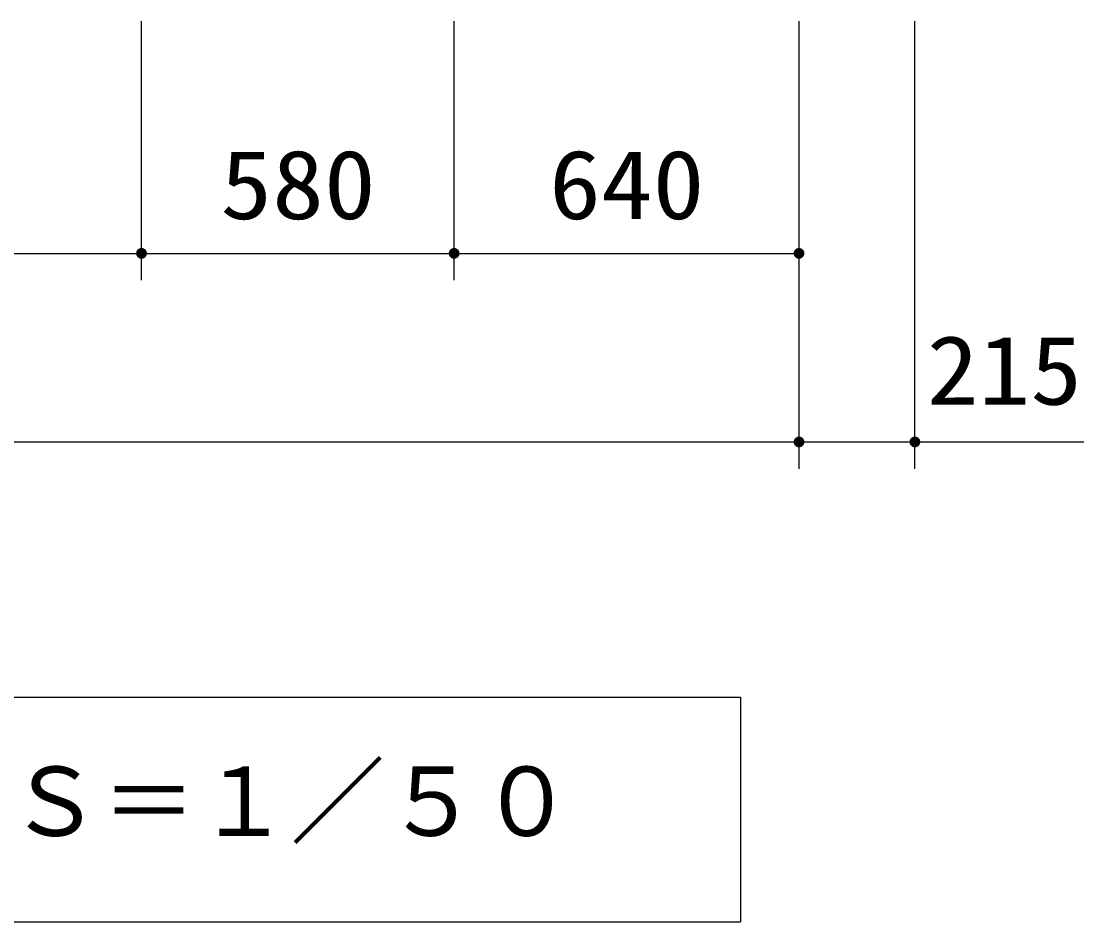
# Model space of a CAD drawing. Units: millimetres, scale not verified. Extents: x -14850 to 14850, y -10500 to 10500.
# Drawn here: x -8168 to -6196, y -7888 to -6217 of the extents above; entities that cross this region are included whole.
import ezdxf
from ezdxf.enums import TextEntityAlignment as Align

# ---------------------------------------------------------------- set-up
doc = ezdxf.new("R2010")
doc.units = ezdxf.units.MM
doc.header["$LTSCALE"] = 50
doc.layers.add('0-3_水管', color=3, linetype='Continuous', lineweight=25)
doc.layers.add('0-5_製作', color=5, linetype='Continuous', lineweight=25)
doc.styles.add('ＭＳ ゴシック', font='')
doc.styles.get('ＭＳ ゴシック').set_extended_font_data('MS Gothic')

msp = doc.modelspace()

# ---------------------------------------------------------------- linework, layer by layer
at = {"layer": '0-3_水管'}
msp.add_line((-10166.65, -7887.67), (-6833.32, -7887.67), dxfattribs=at)
msp.add_lwpolyline([(-10166.65, -7471), (-6833.32, -7471), (-6833.32, -7887.67)], dxfattribs=at)
at = {"layer": '0-5_製作', "color": 2}
for p, q in [((-7944.58, -6697.29), (-7944.58, -6216.59)), ((-7364.58, -6697.29), (-7364.58, -6216.59)), ((-6724.58, -7047.29), (-6724.58, -6216.59)), ((-6509.58, -7047.29), (-6509.58, -6216.59)), ((-8884.58, -6647.29), (-7944.58, -6647.29)), ((-7944.58, -6647.29), (-7364.58, -6647.29)), ((-7364.58, -6647.29), (-6724.58, -6647.29)), ((-9994.58, -6997.29), (-6724.58, -6997.29)), ((-6724.58, -6997.29), (-6509.58, -6997.29)), ((-6509.58, -6997.29), (-6196.27, -6997.29))]:
    msp.add_line(p, q, dxfattribs=at)
at = {"layer": '0-5_製作'}
for points in [[(-7953.63, -6643.03), (-7944.58, -6647.29), (-7954.1, -6644.2)], [(-7953.03, -6641.93), (-7944.58, -6647.29), (-7953.63, -6643.03)], [(-7952.29, -6640.92), (-7944.58, -6647.29), (-7953.03, -6641.93)], [(-7951.43, -6640), (-7944.58, -6647.29), (-7952.29, -6640.92)], [(-7950.46, -6639.2), (-7944.58, -6647.29), (-7951.43, -6640)], [(-7950.46, -6639.2), (-7944.58, -6637.29), (-7944.58, -6647.29)], [(-7949.4, -6638.53), (-7944.58, -6637.29), (-7950.46, -6639.2)], [(-7948.27, -6637.99), (-7944.58, -6637.29), (-7949.4, -6638.53)], [(-7947.07, -6637.61), (-7944.58, -6637.29), (-7948.27, -6637.99)], [(-7945.84, -6637.37), (-7944.58, -6637.29), (-7947.07, -6637.61)], [(-7944.58, -6637.29), (-7934.58, -6647.29), (-7944.58, -6647.29)], [(-7943.96, -6637.31), (-7934.58, -6647.29), (-7944.58, -6637.29)], [(-7942.71, -6637.47), (-7934.58, -6647.29), (-7943.96, -6637.31)], [(-7942.71, -6637.47), (-7934.66, -6646.04), (-7934.58, -6647.29)], [(-7941.49, -6637.78), (-7934.66, -6646.04), (-7942.71, -6637.47)], [(-7941.49, -6637.78), (-7934.9, -6644.8), (-7934.66, -6646.04)], [(-7940.33, -6638.24), (-7934.9, -6644.8), (-7941.49, -6637.78)], [(-7940.33, -6638.24), (-7935.29, -6643.61), (-7934.9, -6644.8)], [(-7939.23, -6638.85), (-7935.29, -6643.61), (-7940.33, -6638.24)], [(-7939.23, -6638.85), (-7935.82, -6642.47), (-7935.29, -6643.61)], [(-7938.21, -6639.59), (-7935.82, -6642.47), (-7939.23, -6638.85)], [(-7938.21, -6639.59), (-7936.49, -6641.41), (-7935.82, -6642.47)], [(-7937.29, -6640.45), (-7936.49, -6641.41), (-7938.21, -6639.59)], [(-7373.63, -6643.03), (-7364.58, -6647.29), (-7374.1, -6644.2)], [(-7373.03, -6641.93), (-7364.58, -6647.29), (-7373.63, -6643.03)], [(-7372.29, -6640.92), (-7364.58, -6647.29), (-7373.03, -6641.93)], [(-7371.43, -6640), (-7364.58, -6647.29), (-7372.29, -6640.92)], [(-7370.46, -6639.2), (-7364.58, -6647.29), (-7371.43, -6640)], [(-7370.46, -6639.2), (-7364.58, -6637.29), (-7364.58, -6647.29)], [(-7369.4, -6638.53), (-7364.58, -6637.29), (-7370.46, -6639.2)], [(-7368.27, -6637.99), (-7364.58, -6637.29), (-7369.4, -6638.53)], [(-7367.07, -6637.61), (-7364.58, -6637.29), (-7368.27, -6637.99)], [(-7365.84, -6637.37), (-7364.58, -6637.29), (-7367.07, -6637.61)], [(-7364.58, -6637.29), (-7354.58, -6647.29), (-7364.58, -6647.29)], [(-7363.96, -6637.31), (-7354.58, -6647.29), (-7364.58, -6637.29)], [(-7362.71, -6637.47), (-7354.58, -6647.29), (-7363.96, -6637.31)], [(-7362.71, -6637.47), (-7354.66, -6646.04), (-7354.58, -6647.29)], [(-7361.49, -6637.78), (-7354.66, -6646.04), (-7362.71, -6637.47)], [(-7361.49, -6637.78), (-7354.9, -6644.8), (-7354.66, -6646.04)], [(-7360.33, -6638.24), (-7354.9, -6644.8), (-7361.49, -6637.78)], [(-7360.33, -6638.24), (-7355.29, -6643.61), (-7354.9, -6644.8)], [(-7359.23, -6638.85), (-7355.29, -6643.61), (-7360.33, -6638.24)], [(-7359.23, -6638.85), (-7355.82, -6642.47), (-7355.29, -6643.61)], [(-7358.21, -6639.59), (-7355.82, -6642.47), (-7359.23, -6638.85)], [(-7358.21, -6639.59), (-7356.49, -6641.41), (-7355.82, -6642.47)], [(-7357.3, -6640.45), (-7356.49, -6641.41), (-7358.21, -6639.59)], [(-6733.63, -6643.03), (-6724.58, -6647.29), (-6734.1, -6644.2)], [(-6733.03, -6641.93), (-6724.58, -6647.29), (-6733.63, -6643.03)], [(-6732.29, -6640.92), (-6724.58, -6647.29), (-6733.03, -6641.93)], [(-6731.43, -6640), (-6724.58, -6647.29), (-6732.29, -6640.92)], [(-6731.43, -6640), (-6724.58, -6637.29), (-6724.58, -6647.29)], [(-6730.46, -6639.2), (-6724.58, -6637.29), (-6731.43, -6640)], [(-6729.4, -6638.53), (-6724.58, -6637.29), (-6730.46, -6639.2)], [(-6728.27, -6637.99), (-6724.58, -6637.29), (-6729.4, -6638.53)], [(-6727.07, -6637.61), (-6724.58, -6637.29), (-6728.27, -6637.99)], [(-6725.84, -6637.37), (-6724.58, -6637.29), (-6727.07, -6637.61)], [(-6724.58, -6637.29), (-6714.58, -6647.29), (-6724.58, -6647.29)], [(-6723.96, -6637.31), (-6714.58, -6647.29), (-6724.58, -6637.29)], [(-6723.96, -6637.31), (-6714.66, -6646.04), (-6714.58, -6647.29)], [(-6722.71, -6637.47), (-6714.66, -6646.04), (-6723.96, -6637.31)], [(-6722.71, -6637.47), (-6714.9, -6644.8), (-6714.66, -6646.04)], [(-6721.49, -6637.78), (-6714.9, -6644.8), (-6722.71, -6637.47)], [(-6721.49, -6637.78), (-6715.29, -6643.61), (-6714.9, -6644.8)], [(-6720.33, -6638.24), (-6715.29, -6643.61), (-6721.49, -6637.78)], [(-6720.33, -6638.24), (-6715.82, -6642.47), (-6715.29, -6643.61)], [(-6719.23, -6638.85), (-6715.82, -6642.47), (-6720.33, -6638.24)], [(-6719.23, -6638.85), (-6716.49, -6641.41), (-6715.82, -6642.47)], [(-6718.21, -6639.59), (-6716.49, -6641.41), (-6719.23, -6638.85)], [(-6718.21, -6639.59), (-6717.3, -6640.45), (-6716.49, -6641.41)], [(-7954.56, -6646.66), (-7944.58, -6647.29), (-7954.58, -6647.29)], [(-7954.58, -6647.29), (-7946.46, -6657.11), (-7954.51, -6648.54)], [(-7954.58, -6647.29), (-7945.21, -6657.27), (-7946.46, -6657.11)], [(-7944.58, -6647.29), (-7945.21, -6657.27), (-7954.58, -6647.29)], [(-7954.41, -6645.42), (-7944.58, -6647.29), (-7954.56, -6646.66)], [(-7954.51, -6648.54), (-7947.67, -6656.8), (-7954.27, -6649.78)], [(-7954.51, -6648.54), (-7946.46, -6657.11), (-7947.67, -6656.8)], [(-7954.1, -6644.2), (-7944.58, -6647.29), (-7954.41, -6645.42)], [(-7954.27, -6649.78), (-7948.84, -6656.34), (-7953.88, -6650.97)], [(-7954.27, -6649.78), (-7947.67, -6656.8), (-7948.84, -6656.34)], [(-7953.88, -6650.97), (-7949.94, -6655.73), (-7953.35, -6652.11)], [(-7953.88, -6650.97), (-7948.84, -6656.34), (-7949.94, -6655.73)], [(-7953.35, -6652.11), (-7950.96, -6655), (-7952.67, -6653.17)], [(-7953.35, -6652.11), (-7949.94, -6655.73), (-7950.96, -6655)], [(-7952.67, -6653.17), (-7950.96, -6655), (-7951.87, -6654.14)], [(-7944.58, -6647.29), (-7944.58, -6657.29), (-7945.21, -6657.27)], [(-7944.58, -6647.29), (-7943.33, -6657.21), (-7944.58, -6657.29)], [(-7944.58, -6647.29), (-7942.1, -6656.98), (-7943.33, -6657.21)], [(-7944.58, -6647.29), (-7940.9, -6656.59), (-7942.1, -6656.98)], [(-7944.58, -6647.29), (-7939.77, -6656.05), (-7940.9, -6656.59)], [(-7944.58, -6647.29), (-7938.71, -6655.38), (-7939.77, -6656.05)], [(-7944.58, -6647.29), (-7937.74, -6654.58), (-7938.71, -6655.38)], [(-7934.58, -6647.29), (-7937.74, -6654.58), (-7944.58, -6647.29)], [(-7934.58, -6647.29), (-7936.88, -6653.67), (-7937.74, -6654.58)], [(-7934.58, -6647.29), (-7936.14, -6652.65), (-7936.88, -6653.67)], [(-7934.58, -6647.29), (-7935.54, -6651.55), (-7936.14, -6652.65)], [(-7934.58, -6647.29), (-7935.07, -6650.38), (-7935.54, -6651.55)], [(-7934.58, -6647.29), (-7934.76, -6649.17), (-7935.07, -6650.38)], [(-7934.58, -6647.29), (-7934.6, -6647.92), (-7934.76, -6649.17)], [(-7374.57, -6646.66), (-7364.58, -6647.29), (-7374.58, -6647.29)], [(-7374.58, -6647.29), (-7366.46, -6657.11), (-7374.51, -6648.54)], [(-7374.58, -6647.29), (-7365.21, -6657.27), (-7366.46, -6657.11)], [(-7364.58, -6647.29), (-7365.21, -6657.27), (-7374.58, -6647.29)], [(-7374.41, -6645.42), (-7364.58, -6647.29), (-7374.57, -6646.66)], [(-7374.51, -6648.54), (-7367.68, -6656.8), (-7374.27, -6649.78)], [(-7374.51, -6648.54), (-7366.46, -6657.11), (-7367.68, -6656.8)], [(-7374.1, -6644.2), (-7364.58, -6647.29), (-7374.41, -6645.42)], [(-7374.27, -6649.78), (-7368.84, -6656.34), (-7373.88, -6650.97)], [(-7374.27, -6649.78), (-7367.68, -6656.8), (-7368.84, -6656.34)], [(-7373.88, -6650.97), (-7369.94, -6655.73), (-7373.35, -6652.11)], [(-7373.88, -6650.97), (-7368.84, -6656.34), (-7369.94, -6655.73)], [(-7373.35, -6652.11), (-7370.96, -6655), (-7372.68, -6653.17)], [(-7373.35, -6652.11), (-7369.94, -6655.73), (-7370.96, -6655)], [(-7372.68, -6653.17), (-7370.96, -6655), (-7371.87, -6654.14)], [(-7364.58, -6647.29), (-7364.58, -6657.29), (-7365.21, -6657.27)], [(-7364.58, -6647.29), (-7363.33, -6657.21), (-7364.58, -6657.29)], [(-7364.58, -6647.29), (-7362.1, -6656.98), (-7363.33, -6657.21)], [(-7364.58, -6647.29), (-7360.9, -6656.59), (-7362.1, -6656.98)], [(-7364.58, -6647.29), (-7359.77, -6656.05), (-7360.9, -6656.59)], [(-7364.58, -6647.29), (-7358.71, -6655.38), (-7359.77, -6656.05)], [(-7364.58, -6647.29), (-7357.74, -6654.58), (-7358.71, -6655.38)], [(-7354.58, -6647.29), (-7357.74, -6654.58), (-7364.58, -6647.29)], [(-7354.58, -6647.29), (-7356.88, -6653.67), (-7357.74, -6654.58)], [(-7354.58, -6647.29), (-7356.14, -6652.65), (-7356.88, -6653.67)], [(-7354.58, -6647.29), (-7355.54, -6651.55), (-7356.14, -6652.65)], [(-7354.58, -6647.29), (-7355.07, -6650.38), (-7355.54, -6651.55)], [(-7354.58, -6647.29), (-7354.76, -6649.17), (-7355.07, -6650.38)], [(-7354.58, -6647.29), (-7354.6, -6647.92), (-7354.76, -6649.17)], [(-6734.56, -6646.66), (-6724.58, -6647.29), (-6734.58, -6647.29)], [(-6734.58, -6647.29), (-6725.21, -6657.27), (-6734.51, -6648.54)], [(-6734.58, -6647.29), (-6724.58, -6657.29), (-6725.21, -6657.27)], [(-6724.58, -6647.29), (-6724.58, -6657.29), (-6734.58, -6647.29)], [(-6734.41, -6645.42), (-6724.58, -6647.29), (-6734.56, -6646.66)], [(-6734.51, -6648.54), (-6726.46, -6657.11), (-6734.27, -6649.78)], [(-6734.51, -6648.54), (-6725.21, -6657.27), (-6726.46, -6657.11)], [(-6734.1, -6644.2), (-6724.58, -6647.29), (-6734.41, -6645.42)], [(-6734.27, -6649.78), (-6727.67, -6656.8), (-6733.88, -6650.97)], [(-6734.27, -6649.78), (-6726.46, -6657.11), (-6727.67, -6656.8)], [(-6733.88, -6650.97), (-6728.84, -6656.34), (-6733.35, -6652.11)], [(-6733.88, -6650.97), (-6727.67, -6656.8), (-6728.84, -6656.34)], [(-6733.35, -6652.11), (-6729.94, -6655.73), (-6732.67, -6653.17)], [(-6733.35, -6652.11), (-6728.84, -6656.34), (-6729.94, -6655.73)], [(-6732.67, -6653.17), (-6730.96, -6655), (-6731.87, -6654.14)], [(-6732.67, -6653.17), (-6729.94, -6655.73), (-6730.96, -6655)], [(-6724.58, -6647.29), (-6723.33, -6657.21), (-6724.58, -6657.29)], [(-6724.58, -6647.29), (-6722.1, -6656.98), (-6723.33, -6657.21)], [(-6724.58, -6647.29), (-6720.9, -6656.59), (-6722.1, -6656.98)], [(-6724.58, -6647.29), (-6719.77, -6656.05), (-6720.9, -6656.59)], [(-6724.58, -6647.29), (-6718.71, -6655.38), (-6719.77, -6656.05)], [(-6724.58, -6647.29), (-6717.74, -6654.58), (-6718.71, -6655.38)], [(-6724.58, -6647.29), (-6716.88, -6653.67), (-6717.74, -6654.58)], [(-6714.58, -6647.29), (-6716.88, -6653.67), (-6724.58, -6647.29)], [(-6714.58, -6647.29), (-6716.14, -6652.65), (-6716.88, -6653.67)], [(-6714.58, -6647.29), (-6715.54, -6651.55), (-6716.14, -6652.65)], [(-6714.58, -6647.29), (-6715.07, -6650.38), (-6715.54, -6651.55)], [(-6714.58, -6647.29), (-6714.76, -6649.17), (-6715.07, -6650.38)], [(-6714.58, -6647.29), (-6714.6, -6647.92), (-6714.76, -6649.17)], [(-6734.56, -6996.66), (-6724.58, -6997.29), (-6734.58, -6997.29)], [(-6734.58, -6997.29), (-6725.21, -7007.27), (-6734.51, -6998.54)], [(-6734.58, -6997.29), (-6724.58, -7007.29), (-6725.21, -7007.27)], [(-6734.58, -6997.29), (-6724.58, -6997.29), (-6724.58, -7007.29)], [(-6734.41, -6995.42), (-6724.58, -6997.29), (-6734.56, -6996.66)], [(-6734.51, -6998.54), (-6726.46, -7007.11), (-6734.27, -6999.78)], [(-6734.51, -6998.54), (-6725.21, -7007.27), (-6726.46, -7007.11)], [(-6734.1, -6994.2), (-6724.58, -6997.29), (-6734.41, -6995.42)], [(-6733.63, -6993.03), (-6724.58, -6997.29), (-6734.1, -6994.2)], [(-6733.03, -6991.93), (-6724.58, -6997.29), (-6733.63, -6993.03)], [(-6732.29, -6990.92), (-6724.58, -6997.29), (-6733.03, -6991.93)], [(-6731.43, -6990), (-6724.58, -6997.29), (-6732.29, -6990.92)], [(-6731.43, -6990), (-6724.58, -6987.29), (-6724.58, -6997.29)], [(-6730.46, -6989.2), (-6724.58, -6987.29), (-6731.43, -6990)], [(-6729.4, -6988.53), (-6724.58, -6987.29), (-6730.46, -6989.2)], [(-6728.27, -6987.99), (-6724.58, -6987.29), (-6729.4, -6988.53)], [(-6727.07, -6987.61), (-6724.58, -6987.29), (-6728.27, -6987.99)], [(-6725.84, -6987.37), (-6724.58, -6987.29), (-6727.07, -6987.61)], [(-6724.58, -6987.29), (-6714.58, -6997.29), (-6724.58, -6997.29)], [(-6724.58, -6987.29), (-6714.66, -6996.04), (-6714.58, -6997.29)], [(-6723.96, -6987.31), (-6714.66, -6996.04), (-6724.58, -6987.29)], [(-6724.58, -6997.29), (-6723.33, -7007.21), (-6724.58, -7007.29)], [(-6724.58, -6997.29), (-6722.1, -7006.98), (-6723.33, -7007.21)], [(-6724.58, -6997.29), (-6720.9, -7006.59), (-6722.1, -7006.98)], [(-6724.58, -6997.29), (-6719.77, -7006.05), (-6720.9, -7006.59)], [(-6724.58, -6997.29), (-6718.71, -7005.38), (-6719.77, -7006.05)], [(-6724.58, -6997.29), (-6717.74, -7004.58), (-6718.71, -7005.38)], [(-6724.58, -6997.29), (-6716.88, -7003.67), (-6717.74, -7004.58)], [(-6714.58, -6997.29), (-6716.88, -7003.67), (-6724.58, -6997.29)], [(-6722.71, -6987.47), (-6714.66, -6996.04), (-6723.96, -6987.31)], [(-6722.71, -6987.47), (-6714.9, -6994.8), (-6714.66, -6996.04)], [(-6721.49, -6987.78), (-6714.9, -6994.8), (-6722.71, -6987.47)], [(-6721.49, -6987.78), (-6715.29, -6993.61), (-6714.9, -6994.8)], [(-6720.33, -6988.24), (-6715.29, -6993.61), (-6721.49, -6987.78)], [(-6720.33, -6988.24), (-6715.82, -6992.47), (-6715.29, -6993.61)], [(-6719.23, -6988.85), (-6715.82, -6992.47), (-6720.33, -6988.24)], [(-6719.23, -6988.85), (-6716.49, -6991.41), (-6715.82, -6992.47)], [(-6718.21, -6989.59), (-6716.49, -6991.41), (-6719.23, -6988.85)], [(-6718.21, -6989.59), (-6717.3, -6990.45), (-6716.49, -6991.41)], [(-6714.58, -6997.29), (-6716.14, -7002.65), (-6716.88, -7003.67)], [(-6714.58, -6997.29), (-6715.54, -7001.55), (-6716.14, -7002.65)], [(-6714.58, -6997.29), (-6715.07, -7000.38), (-6715.54, -7001.55)], [(-6714.58, -6997.29), (-6714.76, -6999.17), (-6715.07, -7000.38)], [(-6714.58, -6997.29), (-6714.6, -6997.92), (-6714.76, -6999.17)], [(-6519.56, -6996.66), (-6509.58, -6997.29), (-6519.58, -6997.29)], [(-6519.58, -6997.29), (-6509.58, -7007.29), (-6519.51, -6998.54)], [(-6519.58, -6997.29), (-6509.58, -6997.29), (-6509.58, -7007.29)], [(-6519.41, -6995.42), (-6509.58, -6997.29), (-6519.56, -6996.66)], [(-6519.51, -6998.54), (-6510.21, -7007.27), (-6519.27, -6999.78)], [(-6519.51, -6998.54), (-6509.58, -7007.29), (-6510.21, -7007.27)], [(-6519.1, -6994.2), (-6509.58, -6997.29), (-6519.41, -6995.42)], [(-6518.63, -6993.03), (-6509.58, -6997.29), (-6519.1, -6994.2)], [(-6518.03, -6991.93), (-6509.58, -6997.29), (-6518.63, -6993.03)], [(-6517.29, -6990.92), (-6509.58, -6997.29), (-6518.03, -6991.93)], [(-6516.43, -6990), (-6509.58, -6997.29), (-6517.29, -6990.92)], [(-6516.43, -6990), (-6509.58, -6987.29), (-6509.58, -6997.29)], [(-6515.46, -6989.2), (-6509.58, -6987.29), (-6516.43, -6990)], [(-6514.4, -6988.53), (-6509.58, -6987.29), (-6515.46, -6989.2)], [(-6513.27, -6987.99), (-6509.58, -6987.29), (-6514.4, -6988.53)], [(-6512.07, -6987.61), (-6509.58, -6987.29), (-6513.27, -6987.99)], [(-6510.84, -6987.37), (-6509.58, -6987.29), (-6512.07, -6987.61)], [(-6509.58, -6987.29), (-6499.58, -6997.29), (-6509.58, -6997.29)], [(-6509.58, -6987.29), (-6499.66, -6996.04), (-6499.58, -6997.29)], [(-6508.96, -6987.31), (-6499.66, -6996.04), (-6509.58, -6987.29)], [(-6509.58, -6997.29), (-6508.33, -7007.21), (-6509.58, -7007.29)], [(-6509.58, -6997.29), (-6507.1, -7006.98), (-6508.33, -7007.21)], [(-6509.58, -6997.29), (-6505.9, -7006.59), (-6507.1, -7006.98)], [(-6509.58, -6997.29), (-6504.77, -7006.05), (-6505.9, -7006.59)], [(-6509.58, -6997.29), (-6503.71, -7005.38), (-6504.77, -7006.05)], [(-6509.58, -6997.29), (-6502.74, -7004.58), (-6503.71, -7005.38)], [(-6509.58, -6997.29), (-6501.88, -7003.67), (-6502.74, -7004.58)], [(-6499.58, -6997.29), (-6501.88, -7003.67), (-6509.58, -6997.29)], [(-6508.96, -6987.31), (-6499.9, -6994.8), (-6499.66, -6996.04)], [(-6507.71, -6987.47), (-6499.9, -6994.8), (-6508.96, -6987.31)], [(-6507.71, -6987.47), (-6500.29, -6993.61), (-6499.9, -6994.8)], [(-6506.49, -6987.78), (-6500.29, -6993.61), (-6507.71, -6987.47)], [(-6506.49, -6987.78), (-6500.82, -6992.47), (-6500.29, -6993.61)], [(-6505.33, -6988.24), (-6500.82, -6992.47), (-6506.49, -6987.78)], [(-6505.33, -6988.24), (-6501.49, -6991.41), (-6500.82, -6992.47)], [(-6504.23, -6988.85), (-6501.49, -6991.41), (-6505.33, -6988.24)], [(-6504.23, -6988.85), (-6502.29, -6990.45), (-6501.49, -6991.41)], [(-6503.21, -6989.59), (-6502.29, -6990.45), (-6504.23, -6988.85)], [(-6499.58, -6997.29), (-6501.14, -7002.65), (-6501.88, -7003.67)], [(-6499.58, -6997.29), (-6500.54, -7001.55), (-6501.14, -7002.65)], [(-6499.58, -6997.29), (-6500.07, -7000.38), (-6500.54, -7001.55)], [(-6499.58, -6997.29), (-6499.76, -6999.17), (-6500.07, -7000.38)], [(-6499.58, -6997.29), (-6499.6, -6997.92), (-6499.76, -6999.17)], [(-6734.27, -6999.78), (-6727.67, -7006.8), (-6733.88, -7000.97)], [(-6734.27, -6999.78), (-6726.46, -7007.11), (-6727.67, -7006.8)], [(-6733.88, -7000.97), (-6728.84, -7006.34), (-6733.35, -7002.11)], [(-6733.88, -7000.97), (-6727.67, -7006.8), (-6728.84, -7006.34)], [(-6733.35, -7002.11), (-6729.94, -7005.73), (-6732.67, -7003.17)], [(-6733.35, -7002.11), (-6728.84, -7006.34), (-6729.94, -7005.73)], [(-6732.67, -7003.17), (-6730.96, -7005), (-6731.87, -7004.14)], [(-6732.67, -7003.17), (-6729.94, -7005.73), (-6730.96, -7005)], [(-6519.27, -6999.78), (-6511.46, -7007.11), (-6518.88, -7000.97)], [(-6519.27, -6999.78), (-6510.21, -7007.27), (-6511.46, -7007.11)], [(-6518.88, -7000.97), (-6512.67, -7006.8), (-6518.35, -7002.11)], [(-6518.88, -7000.97), (-6511.46, -7007.11), (-6512.67, -7006.8)], [(-6518.35, -7002.11), (-6513.84, -7006.34), (-6517.67, -7003.17)], [(-6518.35, -7002.11), (-6512.67, -7006.8), (-6513.84, -7006.34)], [(-6517.67, -7003.17), (-6514.94, -7005.73), (-6516.87, -7004.14)], [(-6517.67, -7003.17), (-6513.84, -7006.34), (-6514.94, -7005.73)], [(-6516.87, -7004.14), (-6514.94, -7005.73), (-6515.96, -7005)]]:
    msp.add_solid(points, dxfattribs=at)

# ---------------------------------------------------------------- texts
at = {"layer": '0-3_水管', "color": 4, "style": 'ＭＳ ゴシック'}
msp.add_text('Ｓ＝１／５０', height=128.4, dxfattribs=at).set_placement((-8193.55, -7766.76), align=Align.BOTTOM_LEFT)
at = {"layer": '0-5_製作', "color": 4, "style": 'ＭＳ ゴシック', "width": 1.1}
for s, p in [('580', (-7798.33, -6622.29)), ('640', (-7188.33, -6622.29)), ('215', (-6487.57, -6966.73))]:
    msp.add_text(s, height=128.4, dxfattribs=at).set_placement(p, align=Align.BOTTOM_LEFT)

doc.saveas('drawing.dxf')
